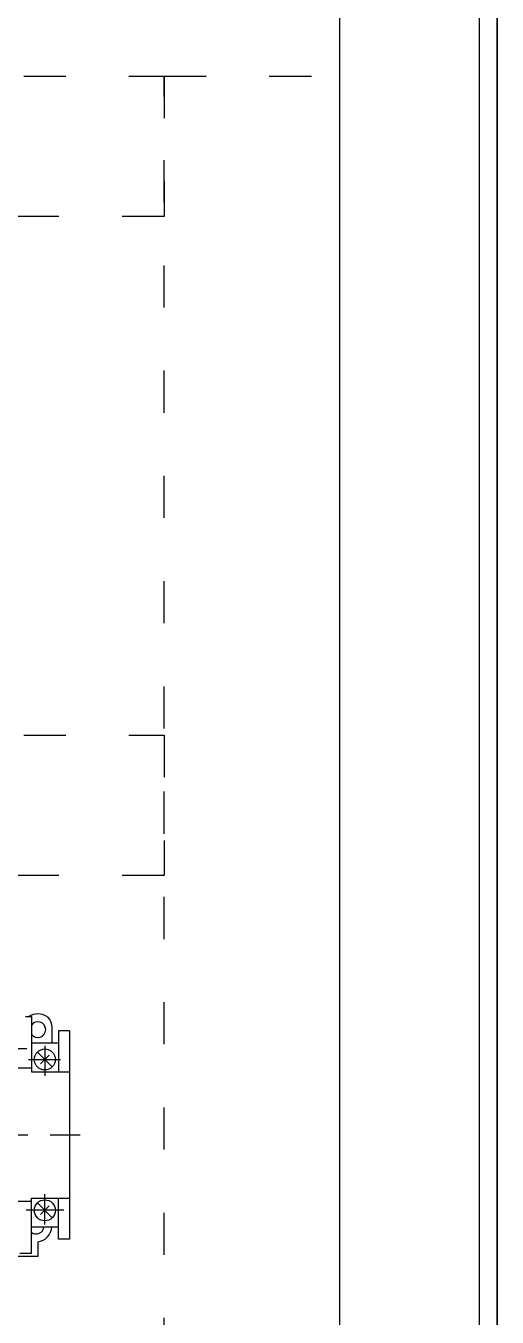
# Model space of a CAD drawing. Header units: millimetres. Extents: x 14879 to 38758, y -20740 to 1136.
# Drawn here: x 37982.7 to 38117.1, y -6864.5 to -6496.5 of the extents above; entities that cross this region are included whole.
import ezdxf

# ---------------------------------------------------------------- set-up
doc = ezdxf.new("R2010")
doc.units = ezdxf.units.MM
doc.linetypes.add('ACAD_ISO03W100', pattern=[30, 12, -18])
doc.linetypes.add('CENTER', pattern=[50.8, 31.75, -6.35, 6.35, -6.35])
for name, color, linetype in [('0B', 6, 'Continuous'), ('0C', 3, 'Continuous'), ('0D', 2, 'Continuous'), ('10', 6, 'CENTER')]:
    doc.layers.add(name, color=color, linetype=linetype)

msp = doc.modelspace()

# ---------------------------------------------------------------- linework, layer by layer
for p, q in [((38117.11, -5903.36), (38117.11, -7858.36)), ((38117.11, -7903.36), (38117.11, -5903.36)), ((38117.11, -7903.36), (38117.11, -5903.36)), ((38117.11, -5903.36), (38117.11, -7858.36)), ((38112.11, -7898.36), (38112.11, -5908.36)), ((38072.11, -5948.36), (38072.11, -7858.36))]:
    msp.add_line(p, q)
at = {"color": 1, "linetype": 'ACAD_ISO03W100'}
for points in [[(37412.11, -6550.84), (37412.11, -6510.84), (38022.12, -6510.84), (38022.12, -6550.84)], [(38022.12, -6510.84), (38072.11, -6510.84), (38072.11, -7776.75), (38022.12, -7776.75)], [(37412.11, -6738.65), (37412.11, -6698.65), (38022.12, -6698.65), (38022.12, -6738.65)]]:
    msp.add_lwpolyline(points, close=True, dxfattribs=at)
at = {"layer": '0B', "color": 6, "linetype": 'Continuous'}
for p, q in [((37982.56, -6778.88), (37983.55, -6778.88)), ((37990.11, -6781.46), (37990.11, -6786.38)), ((37995.11, -6782.88), (37991.96, -6782.88)), ((37991.96, -6782.88), (37991.96, -6786.38)), ((37995.11, -6782.88), (37995.11, -6842.28)), ((37990.11, -6786.38), (37991.96, -6786.38)), ((37990.1, -6838.78), (37991.96, -6838.78)), ((37991.96, -6842.28), (37991.96, -6838.78)), ((37986.11, -6843.05), (37986.11, -6847.28)), ((37995.11, -6842.28), (37991.96, -6842.28)), ((37986.11, -6847.28), (37976.11, -6847.28))]:
    msp.add_line(p, q, dxfattribs=at)
for centre, radius, start, end in [((37986.11, -6782.58), 4.5, 55.3083, 124.692), ((37986.11, -6782.58), 4.5, 48.1896, 55.3083), ((37987.11, -6781.46), 3, 0, 48.1897), ((37985.61, -6838.58), 4.5, 276.379, 357.453)]:
    msp.add_arc(centre, radius, start, end, dxfattribs=at)
at = {"layer": '0C', "color": 3, "linetype": 'Continuous'}
for p, q in [((37983.55, -6778.88), (37984.26, -6778.88)), ((37984.26, -6778.88), (37984.26, -6794.58)), ((37984.26, -6786.38), (37990.11, -6786.38)), ((37991.96, -6786.38), (37991.96, -6794.58)), ((37984.26, -6793.58), (37942.11, -6793.58)), ((37984.26, -6794.58), (37995.11, -6794.58)), ((37984.26, -6830.58), (37995.11, -6830.58)), ((37984.26, -6846.28), (37984.26, -6830.58)), ((37991.96, -6838.78), (37991.96, -6830.58)), ((37984.26, -6831.58), (37942.11, -6831.58)), ((37984.26, -6838.78), (37990.1, -6838.78)), ((37980.96, -6846.28), (37984.26, -6846.28))]:
    msp.add_line(p, q, dxfattribs=at)
for centre, start, end in [((37986.11, -6782.58), 214.692, 145.308), ((37985.61, -6838.58), 233.13, 354.9)]:
    msp.add_arc(centre, 2.25, start, end, dxfattribs=at)
at = {"layer": '0D', "color": 2, "linetype": 'Continuous'}
for p, q in [((37990.23, -6793.2), (37985.99, -6788.96)), ((37986.87, -6792.31), (37989.35, -6789.84)), ((37990.23, -6836.2), (37985.99, -6831.96)), ((37986.87, -6835.31), (37989.35, -6832.84))]:
    msp.add_line(p, q, dxfattribs=at)
for centre in [(37988.11, -6791.08), (37988.11, -6834.08)]:
    msp.add_circle(centre, 3, dxfattribs=at)
at = {"layer": '10', "color": 6, "linetype": 'CENTER'}
for p, q in [((37982.98, -6788.08), (37943.94, -6788.08)), ((37988.11, -6787.15), (37988.11, -6795.71)), ((37983.42, -6791.08), (37992.57, -6791.08)), ((37938.81, -6812.58), (37998.22, -6812.58)), ((37988.11, -6838.1), (37988.11, -6829.44)), ((37993.56, -6834.08), (37982.81, -6834.08))]:
    msp.add_line(p, q, dxfattribs=at)

doc.saveas('drawing.dxf')
